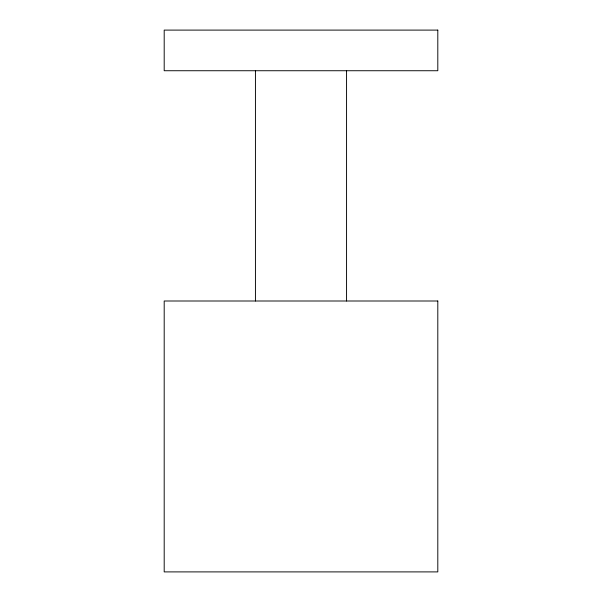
<?xml version="1.0" encoding="UTF-8"?>
<svg xmlns="http://www.w3.org/2000/svg" width="602" height="602" viewBox="0 0 602 602"><rect width="100%" height="100%" fill="white"/><g stroke="black" fill="none" stroke-linecap="round" stroke-linejoin="round"><path stroke-width="0.9" d="M346.564 70.735L346.564 301M255.436 70.735L255.436 301M437.804 30.1L164.195 30.1L164.195 70.735L437.804 70.735L437.804 30.1M437.804 301L164.195 301L164.195 571.9L437.804 571.9L437.804 301"/></g></svg>
